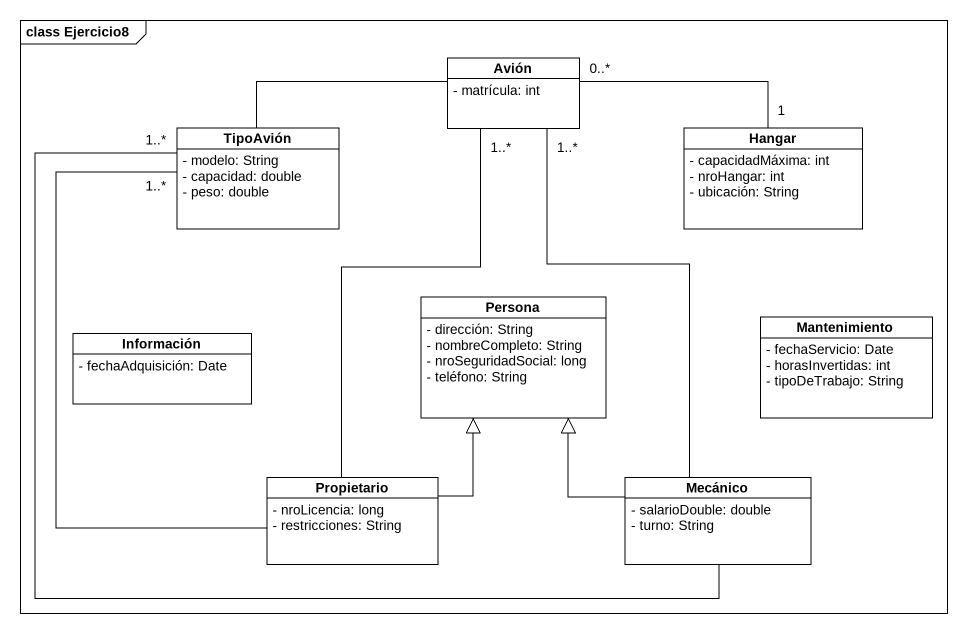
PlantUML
@startuml
mainframe class Ejercicio8
hide circle
hide empty members
skinparam classAttributeIconSize 0
class Avión {
  - matrícula: int
}
class TipoAvión {
  - modelo: String
  - capacidad: double
  - peso: double
}
class Hangar {
  - capacidadMáxima: int
  - nroHangar: int
  - ubicación: String
}
class Persona {
  - dirección: String
  - nombreCompleto: String
  - nroSeguridadSocial: long
  - teléfono: String
}
class Mantenimiento {
  - fechaServicio: Date
  - horasInvertidas: int
  - tipoDeTrabajo: String
}
class Información {
  - fechaAdquisición: Date
}
class Propietario {
  - nroLicencia: long
  - restricciones: String
}
class Mecánico {
  - salarioDouble: double
  - turno: String
}
Avión "0..*" -right- "1" Hangar
TipoAvión -right- Avión
Propietario -up- "1..*" Avión
Propietario -up- "1..*" TipoAvión
Propietario -up-|> Persona
Mecánico -up- "1..*" Avión
Mecánico -up- "1..*" TipoAvión
Mecánico -up-|> Persona
@enduml
